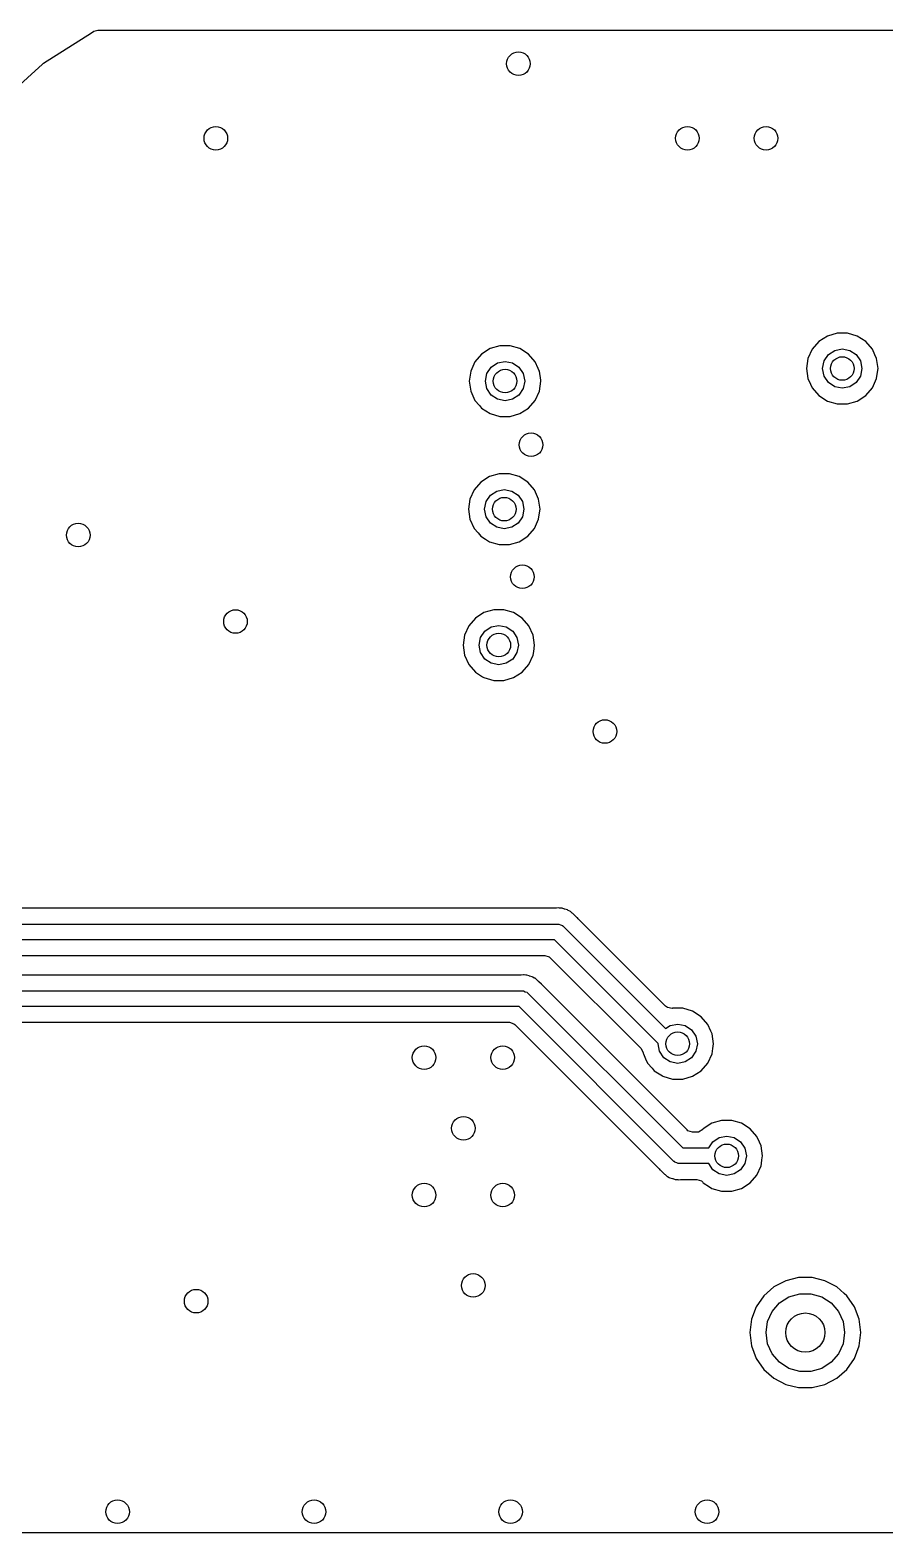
# Model space of a CAD drawing. Extents: x 100.3 to 185, y -144.7 to -85.3.
# Drawn here: x 157.39 to 168.26, y -144.7 to -125.57 of the extents above; entities that cross this region are included whole.
import ezdxf

# ---------------------------------------------------------------- set-up
doc = ezdxf.new("R2010")
doc.units = 0
doc.layers.add('BLACK', color=7, linetype='CONTINUOUS')

msp = doc.modelspace()

# ---------------------------------------------------------------- linework, layer by layer
at = {"layer": 'BLACK', "linetype": 'CONTINUOUS'}
for p, q in [((157.557, -125.995), (158.17, -125.606)), ((158.17, -125.606), (158.198, -125.588)), ((158.198, -125.588), (158.251, -125.572)), ((158.251, -125.572), (175.922, -125.572)), ((156.78, -126.7), (157.544, -126.006)), ((157.544, -126.006), (157.557, -125.995)), ((167.531, -129.466), (167.422, -129.536)), ((167.655, -129.429), (167.531, -129.466)), ((167.531, -129.466), (167.531, -129.466)), ((167.785, -129.429), (167.655, -129.429)), ((167.655, -129.429), (167.655, -129.429)), ((167.909, -129.466), (167.785, -129.429)), ((167.785, -129.429), (167.785, -129.429)), ((168.018, -129.536), (167.909, -129.466)), ((167.909, -129.466), (167.909, -129.466)), ((167.909, -129.466), (167.909, -129.466)), ((167.909, -129.466), (167.909, -129.466)), ((163.241, -129.626), (163.132, -129.696)), ((163.365, -129.589), (163.241, -129.626)), ((163.241, -129.626), (163.241, -129.626)), ((163.495, -129.589), (163.365, -129.589)), ((163.365, -129.589), (163.365, -129.589)), ((163.619, -129.626), (163.495, -129.589)), ((163.495, -129.589), (163.495, -129.589)), ((163.728, -129.696), (163.619, -129.626)), ((163.619, -129.626), (163.619, -129.626)), ((163.619, -129.626), (163.619, -129.626)), ((163.619, -129.626), (163.619, -129.626)), ((167.337, -129.634), (167.283, -129.752)), ((167.422, -129.536), (167.337, -129.634)), ((167.543, -129.703), (167.624, -129.649)), ((167.624, -129.649), (167.72, -129.63)), ((167.72, -129.63), (167.816, -129.649)), ((167.816, -129.649), (167.897, -129.703)), ((168.103, -129.634), (168.018, -129.536)), ((168.018, -129.536), (168.018, -129.536)), ((168.018, -129.536), (168.018, -129.536)), ((168.135, -129.704), (168.103, -129.634)), ((163.047, -129.794), (162.993, -129.912)), ((163.132, -129.696), (163.047, -129.794)), ((163.199, -129.944), (163.253, -129.863)), ((163.253, -129.863), (163.334, -129.809)), ((163.334, -129.809), (163.43, -129.79)), ((163.43, -129.79), (163.526, -129.809)), ((163.526, -129.809), (163.607, -129.863)), ((163.607, -129.863), (163.661, -129.944)), ((163.813, -129.794), (163.728, -129.696)), ((163.728, -129.696), (163.728, -129.696)), ((163.728, -129.696), (163.728, -129.696)), ((163.852, -129.88), (163.813, -129.794)), ((167.283, -129.752), (167.265, -129.88)), ((167.47, -129.88), (167.489, -129.784)), ((167.489, -129.784), (167.543, -129.703)), ((167.897, -129.703), (167.951, -129.784)), ((167.951, -129.784), (167.97, -129.88)), ((168.157, -129.752), (168.135, -129.704)), ((168.175, -129.88), (168.157, -129.752)), ((162.993, -129.912), (162.975, -130.04)), ((162.975, -130.04), (162.975, -130.04)), ((162.975, -130.04), (162.993, -130.168)), ((163.18, -130.04), (163.199, -129.944)), ((163.199, -130.136), (163.18, -130.04)), ((163.661, -129.944), (163.68, -130.04)), ((163.68, -130.04), (163.661, -130.136)), ((163.861, -129.9), (163.852, -129.88)), ((163.867, -129.912), (163.861, -129.9)), ((163.884, -130.03), (163.867, -129.912)), ((163.867, -130.168), (163.885, -130.04)), ((163.885, -130.04), (163.884, -130.03)), ((167.265, -129.88), (167.265, -129.88)), ((167.265, -129.88), (167.283, -130.008)), ((167.283, -130.008), (167.315, -130.078)), ((167.489, -129.976), (167.47, -129.88)), ((167.543, -130.057), (167.489, -129.976)), ((167.624, -130.111), (167.543, -130.057)), ((167.897, -130.057), (167.816, -130.111)), ((167.951, -129.976), (167.897, -130.057)), ((167.97, -129.88), (167.951, -129.976)), ((168.103, -130.126), (168.157, -130.008)), ((168.157, -130.008), (168.172, -129.9)), ((168.172, -129.9), (168.175, -129.88)), ((168.175, -129.88), (168.175, -129.88)), ((162.993, -130.168), (163.047, -130.286)), ((163.253, -130.217), (163.199, -130.136)), ((163.334, -130.271), (163.253, -130.217)), ((163.607, -130.217), (163.526, -130.271)), ((163.661, -130.136), (163.607, -130.217)), ((163.813, -130.286), (163.867, -130.168)), ((167.315, -130.078), (167.337, -130.126)), ((167.337, -130.126), (167.422, -130.224)), ((167.422, -130.224), (167.422, -130.224)), ((167.422, -130.224), (167.531, -130.294)), ((167.72, -130.13), (167.624, -130.111)), ((167.816, -130.111), (167.72, -130.13)), ((167.909, -130.294), (168.018, -130.224)), ((168.018, -130.224), (168.103, -130.126)), ((163.047, -130.286), (163.047, -130.286)), ((163.047, -130.286), (163.103, -130.35)), ((163.103, -130.35), (163.132, -130.384)), ((163.132, -130.384), (163.241, -130.454)), ((163.43, -130.29), (163.334, -130.271)), ((163.526, -130.271), (163.43, -130.29)), ((163.619, -130.454), (163.728, -130.384)), ((163.728, -130.384), (163.813, -130.286)), ((167.531, -130.294), (167.531, -130.294)), ((167.531, -130.294), (167.655, -130.331)), ((167.655, -130.331), (167.655, -130.331)), ((167.655, -130.331), (167.785, -130.331)), ((167.785, -130.331), (167.909, -130.294)), ((167.785, -130.331), (167.785, -130.331)), ((163.241, -130.454), (163.241, -130.454)), ((163.241, -130.454), (163.365, -130.49)), ((163.365, -130.49), (163.365, -130.49)), ((163.365, -130.49), (163.495, -130.49)), ((163.495, -130.49), (163.619, -130.454)), ((163.495, -130.49), (163.495, -130.49)), ((163.122, -131.326), (163.037, -131.424)), ((163.231, -131.256), (163.122, -131.326)), ((163.355, -131.219), (163.231, -131.256)), ((163.231, -131.256), (163.231, -131.256)), ((163.485, -131.219), (163.355, -131.219)), ((163.355, -131.219), (163.355, -131.219)), ((163.609, -131.256), (163.485, -131.219)), ((163.485, -131.219), (163.485, -131.219)), ((163.718, -131.326), (163.609, -131.256)), ((163.609, -131.256), (163.609, -131.256)), ((163.609, -131.256), (163.609, -131.256)), ((163.609, -131.256), (163.609, -131.256)), ((163.803, -131.424), (163.718, -131.326)), ((163.718, -131.326), (163.718, -131.326)), ((163.718, -131.326), (163.718, -131.326)), ((162.983, -131.542), (162.965, -131.67)), ((163.037, -131.424), (162.983, -131.542)), ((163.17, -131.67), (163.189, -131.574)), ((163.189, -131.574), (163.243, -131.493)), ((163.243, -131.493), (163.324, -131.439)), ((163.324, -131.439), (163.42, -131.42)), ((163.42, -131.42), (163.516, -131.439)), ((163.516, -131.439), (163.597, -131.493)), ((163.597, -131.493), (163.651, -131.574)), ((163.651, -131.574), (163.67, -131.67)), ((163.857, -131.542), (163.803, -131.424)), ((163.875, -131.67), (163.857, -131.542)), ((163.857, -131.542), (163.857, -131.542)), ((162.965, -131.67), (162.965, -131.67)), ((162.965, -131.67), (162.983, -131.798)), ((163.189, -131.766), (163.17, -131.67)), ((163.243, -131.847), (163.189, -131.766)), ((163.651, -131.766), (163.597, -131.847)), ((163.67, -131.67), (163.651, -131.766)), ((163.857, -131.798), (163.872, -131.69)), ((163.872, -131.69), (163.875, -131.67)), ((163.875, -131.67), (163.875, -131.67)), ((162.983, -131.798), (163.037, -131.916)), ((163.037, -131.916), (163.037, -131.916)), ((163.037, -131.916), (163.086, -131.972)), ((163.086, -131.972), (163.122, -132.014)), ((163.324, -131.901), (163.243, -131.847)), ((163.42, -131.92), (163.324, -131.901)), ((163.516, -131.901), (163.42, -131.92)), ((163.597, -131.847), (163.516, -131.901)), ((163.718, -132.014), (163.803, -131.916)), ((163.803, -131.916), (163.857, -131.798)), ((163.122, -132.014), (163.179, -132.051)), ((163.179, -132.051), (163.231, -132.084)), ((163.231, -132.084), (163.355, -132.12)), ((163.355, -132.12), (163.355, -132.12)), ((163.355, -132.12), (163.485, -132.12)), ((163.485, -132.12), (163.609, -132.084)), ((163.485, -132.12), (163.485, -132.12)), ((163.609, -132.084), (163.718, -132.014)), ((163.052, -133.056), (162.967, -133.154)), ((163.161, -132.986), (163.052, -133.056)), ((163.285, -132.95), (163.161, -132.986)), ((163.161, -132.986), (163.161, -132.986)), ((163.415, -132.95), (163.285, -132.95)), ((163.285, -132.95), (163.285, -132.95)), ((163.539, -132.986), (163.415, -132.95)), ((163.415, -132.95), (163.415, -132.95)), ((163.648, -133.056), (163.539, -132.986)), ((163.539, -132.986), (163.539, -132.986)), ((163.539, -132.986), (163.539, -132.986)), ((163.539, -132.986), (163.539, -132.986)), ((163.733, -133.154), (163.648, -133.056)), ((163.648, -133.056), (163.648, -133.056)), ((163.648, -133.056), (163.648, -133.056)), ((162.913, -133.272), (162.895, -133.4)), ((162.967, -133.154), (162.913, -133.272)), ((163.1, -133.4), (163.119, -133.304)), ((163.119, -133.304), (163.173, -133.223)), ((163.173, -133.223), (163.254, -133.169)), ((163.254, -133.169), (163.35, -133.15)), ((163.35, -133.15), (163.446, -133.169)), ((163.446, -133.169), (163.527, -133.223)), ((163.527, -133.223), (163.581, -133.304)), ((163.581, -133.304), (163.6, -133.4)), ((163.787, -133.272), (163.733, -133.154)), ((163.733, -133.154), (163.733, -133.154)), ((163.805, -133.4), (163.787, -133.272)), ((162.895, -133.4), (162.895, -133.4)), ((162.895, -133.4), (162.913, -133.528)), ((163.119, -133.496), (163.1, -133.4)), ((163.173, -133.577), (163.119, -133.496)), ((163.581, -133.496), (163.527, -133.577)), ((163.6, -133.4), (163.581, -133.496)), ((163.787, -133.528), (163.794, -133.48)), ((163.794, -133.48), (163.805, -133.4)), ((163.805, -133.4), (163.805, -133.4)), ((162.913, -133.528), (162.967, -133.646)), ((162.967, -133.646), (162.967, -133.646)), ((162.967, -133.646), (163.052, -133.744)), ((163.254, -133.631), (163.173, -133.577)), ((163.35, -133.65), (163.254, -133.631)), ((163.446, -133.631), (163.35, -133.65)), ((163.527, -133.577), (163.446, -133.631)), ((163.648, -133.744), (163.733, -133.646)), ((163.733, -133.646), (163.787, -133.528)), ((163.052, -133.744), (163.052, -133.744)), ((163.052, -133.744), (163.144, -133.803)), ((163.144, -133.803), (163.161, -133.814)), ((163.161, -133.814), (163.285, -133.85)), ((163.285, -133.85), (163.285, -133.85)), ((163.285, -133.85), (163.415, -133.85)), ((163.415, -133.85), (163.539, -133.814)), ((163.415, -133.85), (163.415, -133.85)), ((163.539, -133.814), (163.648, -133.744)), ((164.076, -136.749), (155.538, -136.749)), ((164.083, -136.749), (164.076, -136.749)), ((164.114, -136.745), (164.083, -136.749)), ((164.124, -136.747), (164.114, -136.745)), ((164.114, -136.745), (164.114, -136.745)), ((164.146, -136.749), (164.124, -136.747)), ((164.156, -136.749), (164.146, -136.749)), ((164.156, -136.75), (164.156, -136.749)), ((164.156, -136.749), (164.156, -136.749)), ((164.156, -136.749), (164.156, -136.749)), ((164.186, -136.761), (164.156, -136.75)), ((164.192, -136.763), (164.186, -136.761)), ((164.223, -136.77), (164.192, -136.763)), ((155.414, -136.95), (164.1, -136.95)), ((164.1, -136.95), (164.108, -136.952)), ((164.108, -136.952), (164.116, -136.951)), ((164.116, -136.951), (164.137, -136.962)), ((164.232, -136.776), (164.223, -136.77)), ((164.223, -136.77), (164.223, -136.77)), ((164.252, -136.787), (164.232, -136.776)), ((164.261, -136.79), (164.252, -136.787)), ((164.284, -136.812), (164.261, -136.79)), ((164.29, -136.816), (164.284, -136.812)), ((164.293, -136.818), (164.29, -136.816)), ((164.307, -136.832), (164.293, -136.818)), ((164.308, -136.833), (164.307, -136.832)), ((164.334, -136.857), (164.308, -136.833)), ((164.344, -136.866), (164.334, -136.857)), ((164.349, -136.873), (164.344, -136.866)), ((164.35, -136.872), (164.349, -136.873)), ((164.359, -136.884), (164.35, -136.872)), ((165.471, -137.996), (164.359, -136.884)), ((164.137, -136.962), (164.159, -136.969)), ((164.159, -136.969), (164.164, -136.976)), ((164.164, -136.976), (164.171, -136.979)), ((164.171, -136.979), (165.473, -138.281)), ((164.059, -137.15), (155.372, -137.15)), ((165.377, -138.469), (164.059, -137.15)), ((155.396, -137.35), (163.935, -137.35)), ((163.935, -137.35), (163.993, -137.369)), ((163.993, -137.369), (164.005, -137.379)), ((164.005, -137.379), (165.16, -138.535)), ((163.626, -137.6), (155.131, -137.6)), ((163.633, -137.599), (163.626, -137.6)), ((163.664, -137.595), (163.633, -137.599)), ((163.674, -137.597), (163.664, -137.595)), ((163.664, -137.595), (163.664, -137.595)), ((163.696, -137.6), (163.674, -137.597)), ((163.706, -137.6), (163.696, -137.6)), ((163.736, -137.611), (163.706, -137.6)), ((163.706, -137.6), (163.706, -137.6)), ((163.706, -137.6), (163.706, -137.6)), ((163.706, -137.6), (163.706, -137.6)), ((163.742, -137.613), (163.736, -137.611)), ((163.773, -137.62), (163.742, -137.613)), ((163.782, -137.626), (163.773, -137.62)), ((163.773, -137.62), (163.773, -137.62)), ((163.802, -137.637), (163.782, -137.626)), ((163.811, -137.64), (163.802, -137.637)), ((163.834, -137.662), (163.811, -137.64)), ((163.84, -137.666), (163.834, -137.662)), ((163.843, -137.668), (163.84, -137.666)), ((163.857, -137.682), (163.843, -137.668)), ((163.858, -137.683), (163.857, -137.682)), ((163.861, -137.685), (163.858, -137.683)), ((163.894, -137.716), (163.861, -137.685)), ((163.899, -137.723), (163.894, -137.716)), ((155.007, -137.8), (163.65, -137.8)), ((163.65, -137.8), (163.658, -137.802)), ((163.658, -137.802), (163.666, -137.801)), ((163.666, -137.801), (163.687, -137.812)), ((163.687, -137.812), (163.709, -137.819)), ((163.709, -137.819), (163.714, -137.826)), ((163.714, -137.826), (163.721, -137.829)), ((163.721, -137.829), (165.691, -139.8)), ((163.9, -137.722), (163.899, -137.723)), ((163.909, -137.734), (163.9, -137.722)), ((165.745, -139.571), (163.909, -137.734)), ((163.609, -138), (154.966, -138)), ((165.579, -139.971), (163.609, -138)), ((165.495, -138.014), (165.471, -137.996)), ((165.555, -138.024), (165.495, -138.014)), ((165.561, -138.023), (165.555, -138.024)), ((165.691, -138.023), (165.561, -138.023)), ((165.561, -138.023), (165.561, -138.023)), ((165.815, -138.06), (165.691, -138.023)), ((165.691, -138.023), (165.691, -138.023)), ((165.924, -138.13), (165.815, -138.06)), ((165.815, -138.06), (165.815, -138.06)), ((165.815, -138.06), (165.815, -138.06)), ((165.815, -138.06), (165.815, -138.06)), ((155.364, -138.201), (163.485, -138.201)), ((163.485, -138.201), (163.543, -138.219)), ((163.543, -138.219), (163.555, -138.229)), ((163.555, -138.229), (165.391, -140.066)), ((165.473, -138.281), (165.53, -138.243)), ((165.53, -138.243), (165.626, -138.224)), ((165.626, -138.224), (165.722, -138.243)), ((165.722, -138.243), (165.803, -138.297)), ((166.009, -138.228), (165.924, -138.13)), ((165.924, -138.13), (165.924, -138.13)), ((165.924, -138.13), (165.924, -138.13)), ((166.049, -138.315), (166.009, -138.228)), ((165.376, -138.474), (165.377, -138.469)), ((165.395, -138.57), (165.376, -138.474)), ((165.803, -138.297), (165.857, -138.378)), ((165.857, -138.378), (165.876, -138.474)), ((165.876, -138.474), (165.857, -138.57)), ((166.063, -138.346), (166.049, -138.315)), ((166.081, -138.474), (166.063, -138.346)), ((166.072, -138.535), (166.081, -138.474)), ((166.081, -138.474), (166.081, -138.474)), ((165.16, -138.535), (165.187, -138.589)), ((165.187, -138.589), (165.188, -138.591)), ((165.188, -138.591), (165.188, -138.594)), ((165.188, -138.594), (165.189, -138.602)), ((165.189, -138.602), (165.189, -138.602)), ((165.189, -138.602), (165.218, -138.664)), ((165.218, -138.664), (165.243, -138.72)), ((165.449, -138.651), (165.395, -138.57)), ((165.53, -138.705), (165.449, -138.651)), ((165.803, -138.651), (165.722, -138.705)), ((165.857, -138.57), (165.803, -138.651)), ((166.009, -138.72), (166.063, -138.602)), ((166.063, -138.602), (166.072, -138.535)), ((165.243, -138.72), (165.3, -138.786)), ((165.3, -138.786), (165.328, -138.818)), ((165.328, -138.818), (165.431, -138.884)), ((165.626, -138.724), (165.53, -138.705)), ((165.722, -138.705), (165.626, -138.724)), ((165.815, -138.888), (165.924, -138.818)), ((165.924, -138.818), (166.009, -138.72)), ((165.431, -138.884), (165.437, -138.888)), ((165.437, -138.888), (165.561, -138.924)), ((165.561, -138.924), (165.561, -138.924)), ((165.561, -138.924), (165.691, -138.924)), ((165.691, -138.924), (165.815, -138.888)), ((165.691, -138.924), (165.691, -138.924)), ((165.757, -139.581), (165.745, -139.571)), ((165.815, -139.6), (165.757, -139.581)), ((165.869, -139.6), (165.815, -139.6)), ((165.891, -139.597), (165.869, -139.6)), ((165.944, -139.565), (165.891, -139.597)), ((165.952, -139.556), (165.944, -139.565)), ((166.061, -139.486), (165.952, -139.556)), ((165.952, -139.556), (165.952, -139.556)), ((166.185, -139.45), (166.061, -139.486)), ((166.061, -139.486), (166.061, -139.486)), ((166.315, -139.45), (166.185, -139.45)), ((166.185, -139.45), (166.185, -139.45)), ((166.439, -139.486), (166.315, -139.45)), ((166.315, -139.45), (166.315, -139.45)), ((166.548, -139.556), (166.439, -139.486)), ((166.439, -139.486), (166.439, -139.486)), ((166.439, -139.486), (166.439, -139.486)), ((166.439, -139.486), (166.439, -139.486)), ((166.633, -139.654), (166.548, -139.556)), ((166.548, -139.556), (166.548, -139.556)), ((166.548, -139.556), (166.548, -139.556)), ((165.691, -139.8), (166.022, -139.8)), ((166.022, -139.8), (166.073, -139.723)), ((166.073, -139.723), (166.154, -139.669)), ((166.154, -139.669), (166.25, -139.65)), ((166.25, -139.65), (166.346, -139.669)), ((166.346, -139.669), (166.427, -139.723)), ((166.427, -139.723), (166.481, -139.804)), ((166.481, -139.804), (166.5, -139.9)), ((166.667, -139.728), (166.633, -139.654)), ((166.687, -139.772), (166.667, -139.728)), ((166.705, -139.9), (166.687, -139.772)), ((165.586, -139.974), (165.579, -139.971)), ((165.591, -139.981), (165.586, -139.974)), ((165.613, -139.988), (165.591, -139.981)), ((165.634, -139.999), (165.613, -139.988)), ((165.642, -139.998), (165.634, -139.999)), ((165.65, -140), (165.642, -139.998)), ((166.022, -140), (165.65, -140)), ((166.073, -140.077), (166.022, -140)), ((166.481, -139.996), (166.427, -140.077)), ((166.5, -139.9), (166.481, -139.996)), ((166.687, -140.028), (166.691, -140)), ((166.691, -140), (166.698, -139.95)), ((166.698, -139.95), (166.705, -139.9)), ((166.705, -139.9), (166.705, -139.9)), ((165.391, -140.066), (165.4, -140.078)), ((165.4, -140.078), (165.401, -140.077)), ((165.401, -140.077), (165.406, -140.084)), ((165.406, -140.084), (165.442, -140.117)), ((165.442, -140.117), (165.443, -140.118)), ((165.443, -140.118), (165.457, -140.132)), ((165.457, -140.132), (165.457, -140.132)), ((165.457, -140.132), (165.46, -140.134)), ((165.46, -140.134), (165.466, -140.138)), ((165.466, -140.138), (165.489, -140.16)), ((165.489, -140.16), (165.489, -140.16)), ((165.489, -140.16), (165.489, -140.16)), ((165.489, -140.16), (165.498, -140.163)), ((165.498, -140.163), (165.518, -140.174)), ((165.518, -140.174), (165.527, -140.18)), ((165.527, -140.18), (165.558, -140.187)), ((165.558, -140.187), (165.564, -140.189)), ((165.564, -140.189), (165.594, -140.201)), ((165.594, -140.201), (165.604, -140.201)), ((165.604, -140.201), (165.626, -140.203)), ((165.626, -140.203), (165.636, -140.205)), ((165.636, -140.205), (165.66, -140.202)), ((165.66, -140.202), (165.667, -140.201)), ((165.667, -140.201), (165.674, -140.201)), ((165.674, -140.201), (165.869, -140.201)), ((165.869, -140.201), (165.927, -140.219)), ((166.154, -140.131), (166.073, -140.077)), ((166.25, -140.15), (166.154, -140.131)), ((166.346, -140.131), (166.25, -140.15)), ((166.427, -140.077), (166.346, -140.131)), ((166.548, -140.244), (166.633, -140.146)), ((166.633, -140.146), (166.687, -140.028)), ((165.927, -140.219), (165.944, -140.235)), ((165.944, -140.235), (165.952, -140.244)), ((165.952, -140.244), (165.952, -140.244)), ((165.952, -140.244), (166.03, -140.294)), ((166.03, -140.294), (166.061, -140.314)), ((166.061, -140.314), (166.185, -140.35)), ((166.185, -140.35), (166.185, -140.35)), ((166.185, -140.35), (166.315, -140.35)), ((166.315, -140.35), (166.439, -140.314)), ((166.315, -140.35), (166.315, -140.35)), ((166.439, -140.314), (166.548, -140.244)), ((167, -141.49), (166.849, -141.569)), ((167.165, -141.45), (167, -141.49)), ((167.335, -141.45), (167.165, -141.45)), ((167.165, -141.45), (167.165, -141.45)), ((167.5, -141.49), (167.335, -141.45)), ((167.335, -141.45), (167.335, -141.45)), ((167.651, -141.569), (167.5, -141.49)), ((167.5, -141.49), (167.5, -141.49)), ((167.5, -141.49), (167.5, -141.49)), ((166.722, -141.682), (166.625, -141.822)), ((166.849, -141.569), (166.722, -141.682)), ((166.722, -141.682), (166.722, -141.682)), ((166.722, -141.682), (166.722, -141.682)), ((166.923, -141.772), (167.042, -141.695)), ((167.042, -141.695), (167.179, -141.655)), ((167.179, -141.655), (167.321, -141.655)), ((167.321, -141.655), (167.458, -141.695)), ((167.458, -141.695), (167.577, -141.772)), ((167.744, -141.652), (167.651, -141.569)), ((167.651, -141.569), (167.651, -141.569)), ((167.778, -141.682), (167.744, -141.652)), ((167.875, -141.822), (167.778, -141.682)), ((166.625, -141.822), (166.565, -141.981)), ((166.77, -142.009), (166.829, -141.88)), ((166.829, -141.88), (166.923, -141.772)), ((167.577, -141.772), (167.671, -141.88)), ((167.671, -141.88), (167.73, -142.009)), ((167.935, -141.981), (167.875, -141.822)), ((166.565, -141.981), (166.544, -142.15)), ((166.75, -142.15), (166.77, -142.009)), ((167.73, -142.009), (167.75, -142.15)), ((167.956, -142.15), (167.935, -141.981)), ((166.544, -142.15), (166.565, -142.319)), ((166.77, -142.291), (166.75, -142.15)), ((166.829, -142.42), (166.77, -142.291)), ((167.73, -142.291), (167.671, -142.42)), ((167.75, -142.15), (167.73, -142.291)), ((167.935, -142.319), (167.956, -142.15)), ((166.565, -142.319), (166.625, -142.478)), ((166.625, -142.478), (166.722, -142.618)), ((166.923, -142.528), (166.829, -142.42)), ((167.671, -142.42), (167.577, -142.528)), ((167.778, -142.618), (167.875, -142.478)), ((167.875, -142.478), (167.935, -142.319)), ((166.722, -142.618), (166.849, -142.731)), ((167.042, -142.605), (166.923, -142.528)), ((167.179, -142.645), (167.042, -142.605)), ((167.321, -142.645), (167.179, -142.645)), ((167.458, -142.605), (167.321, -142.645)), ((167.577, -142.528), (167.458, -142.605)), ((167.651, -142.731), (167.778, -142.618)), ((166.849, -142.731), (167, -142.81)), ((167, -142.81), (167.165, -142.85)), ((167.165, -142.85), (167.165, -142.85)), ((167.165, -142.85), (167.335, -142.85)), ((167.335, -142.85), (167.5, -142.81)), ((167.335, -142.85), (167.335, -142.85)), ((167.5, -142.81), (167.651, -142.731)), ((183.282, -144.7), (106.048, -144.7))]:
    msp.add_line(p, q, dxfattribs=at)
at = {"layer": 'BLACK'}
for centre, radius in [((163.6, -126), 0.15), ((159.75, -126.95), 0.15), ((165.75, -126.95), 0.15), ((166.75, -126.95), 0.15), ((167.72, -129.88), 0.15), ((163.43, -130.04), 0.15), ((163.76, -130.85), 0.15), ((163.42, -131.67), 0.15), ((158, -132), 0.15), ((163.65, -132.53), 0.15), ((160, -133.1), 0.15), ((163.35, -133.4), 0.15), ((164.7, -134.5), 0.15), ((165.626, -138.474), 0.15), ((162.4, -138.65), 0.15), ((163.4, -138.65), 0.15), ((162.9, -139.55), 0.15), ((166.25, -139.9), 0.15), ((162.4, -140.4), 0.15), ((163.4, -140.4), 0.15), ((163.025, -141.55), 0.15), ((159.5, -141.75), 0.15), ((167.25, -142.15), 0.25), ((158.5, -144.43), 0.15), ((161, -144.43), 0.15), ((163.5, -144.43), 0.15), ((166, -144.43), 0.15)]:
    msp.add_circle(centre, radius, dxfattribs=at)

doc.saveas('drawing.dxf')
